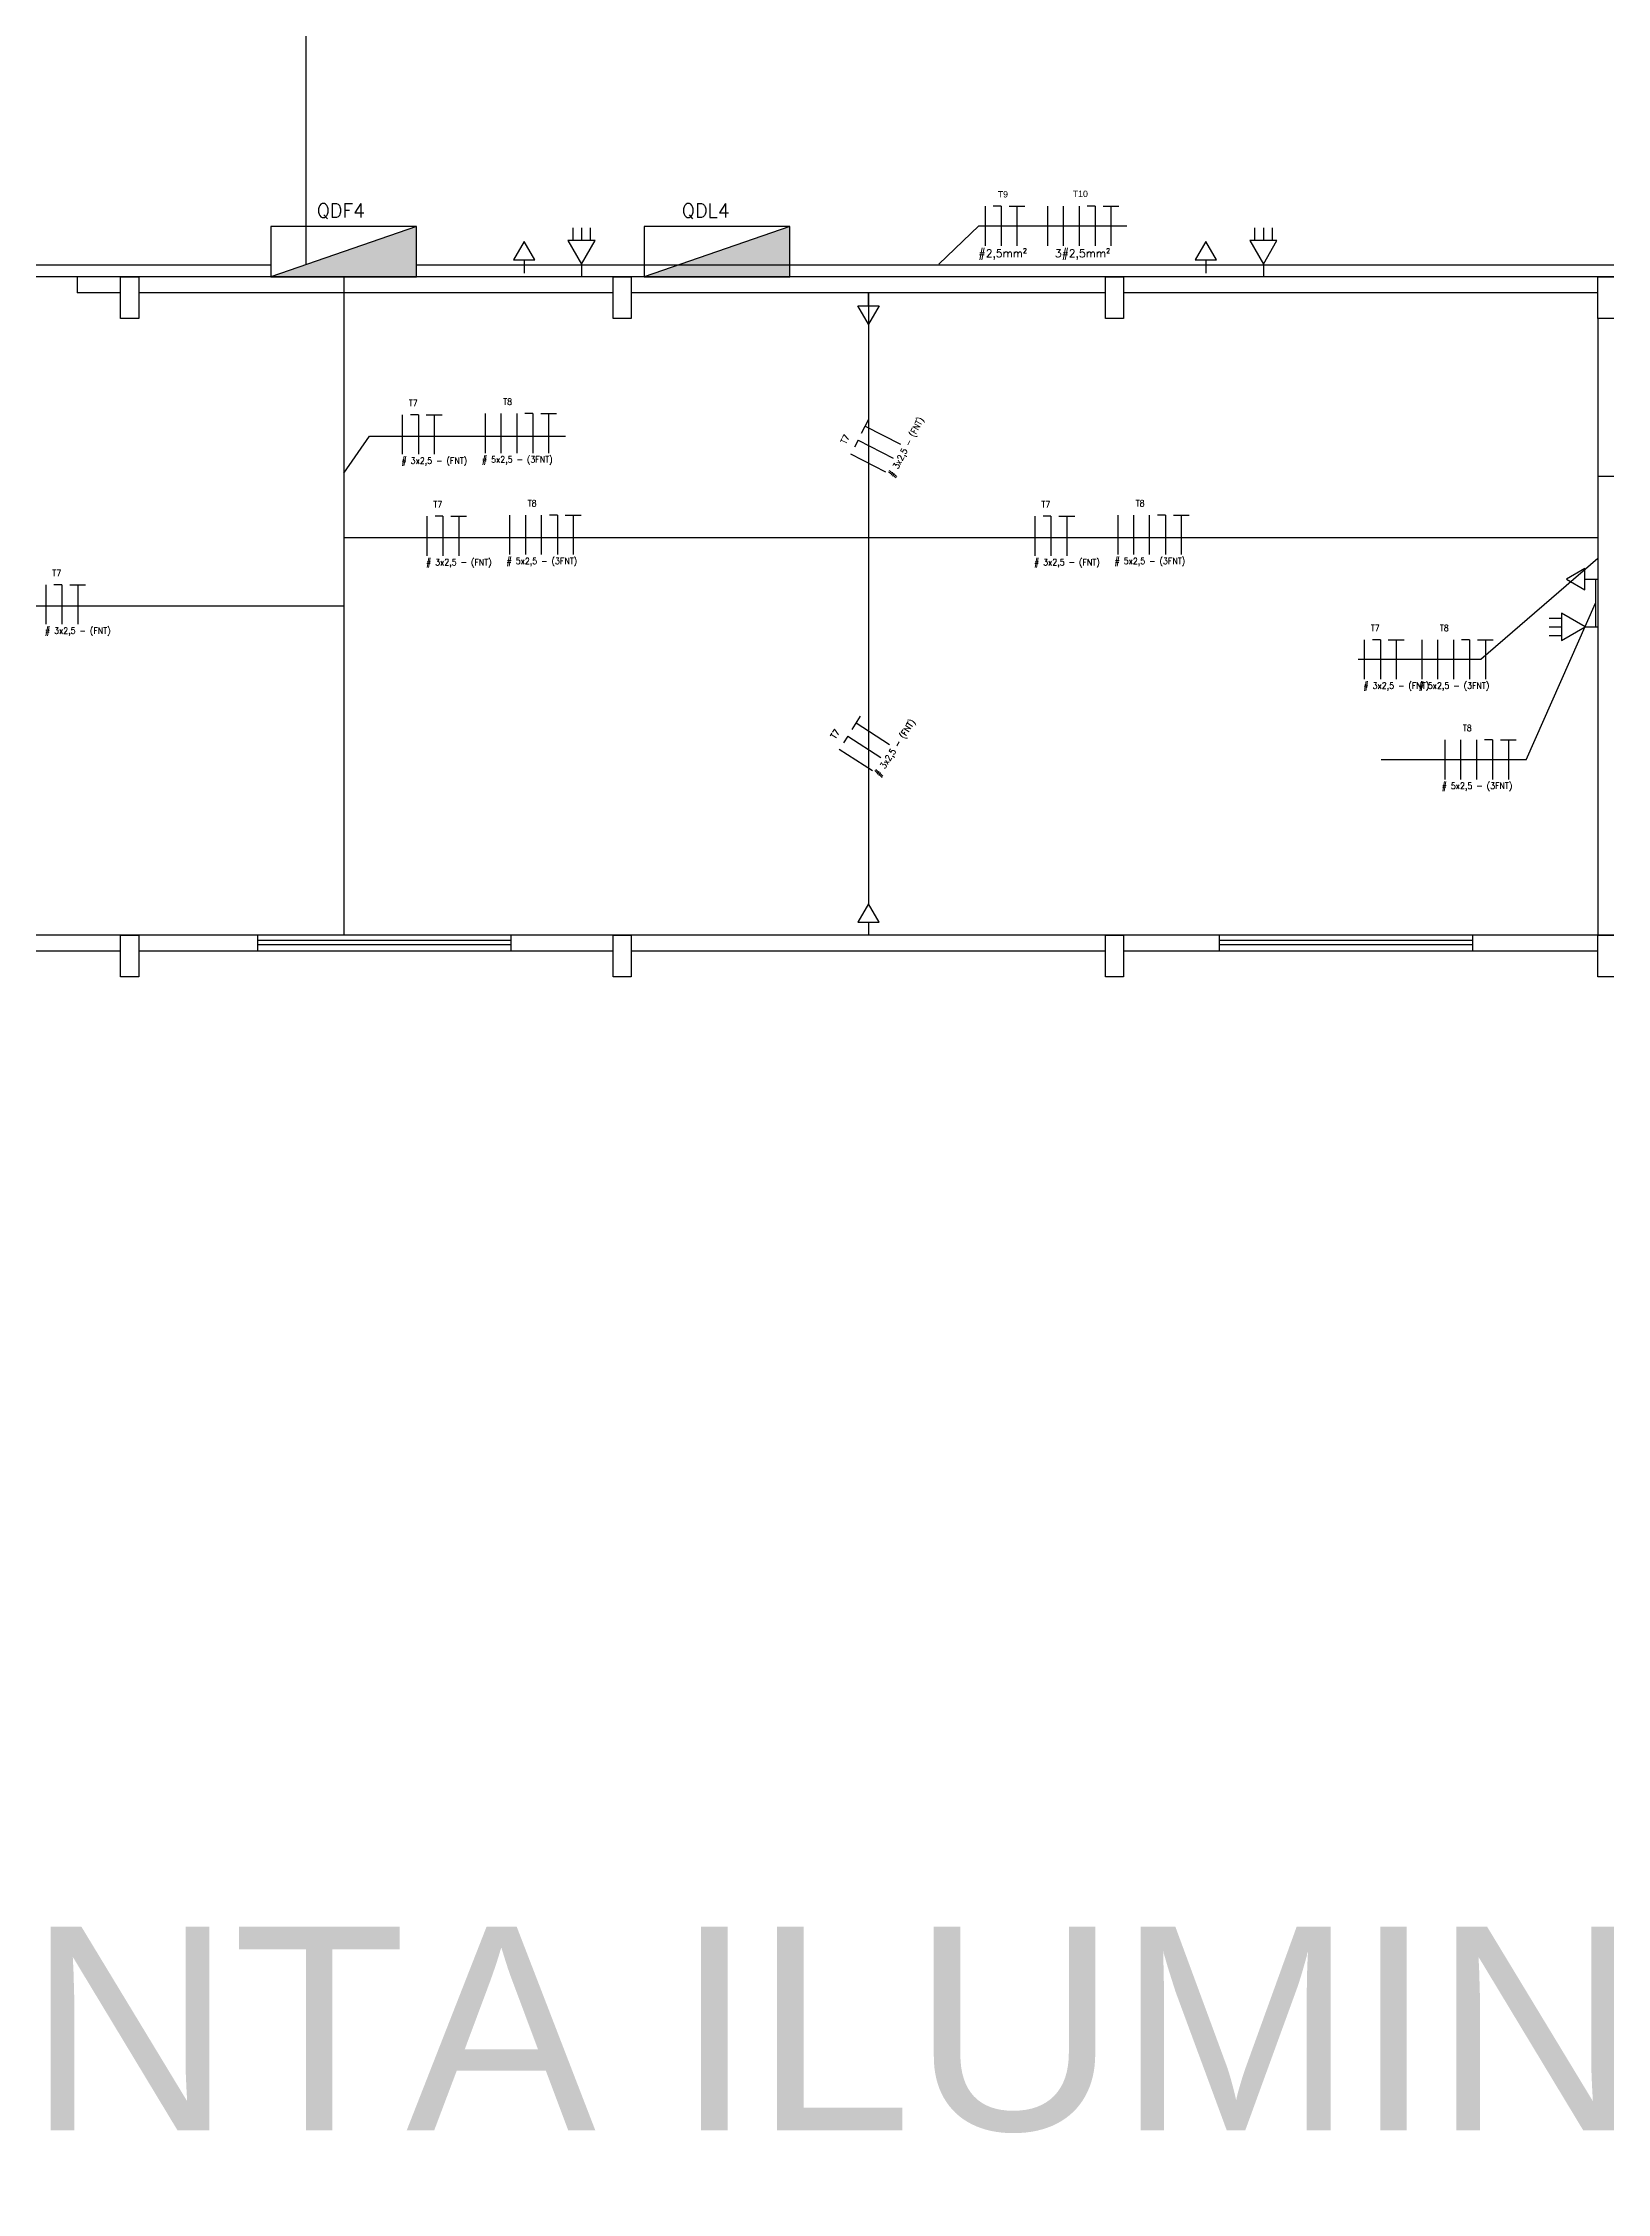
# Model space of a CAD drawing. Extents: x 103 to 641, y -58 to 322.
# Drawn here: x 374.24 to 394.03, y 63.74 to 90.93 of the extents above; entities that cross this region are included whole.
import ezdxf

# ---------------------------------------------------------------- set-up
doc = ezdxf.new("R2010")
doc.units = 0
doc.header["$MEASUREMENT"] = 0
for name, color, linetype in [('_ARQ', 5, 'Continuous'), ('_ARQ-TEXTO', 4, 'Continuous'), ('_COTAS', 4, 'Continuous'), ('_ELT-PONTO', 2, 'Continuous'), ('_ELT-PONTO-TEXTO', 4, 'Continuous'), ('_ELT_ELETRODUTOS', 6, 'Continuous'), ('ELET_FIAÇÃO', 1, 'Continuous')]:
    doc.layers.add(name, color=color, linetype=linetype)
doc.styles.add('textstyle3', font='romans')
doc.styles.add('textstyle4', font='arial.ttf')
doc.styles.add('textstyle6', font='Standard')

# ---------------------------------------------------------------- blocks, each defined once
blk = doc.blocks.new('TOM_Trif_Baixa')
at = {"layer": '_ELT-PONTO'}
for p, q in [((-0.619, 0.111), (-0.459, 0.111)), ((-0.619, 0), (-0.459, 0)), ((-0.16, 0), (0, 0)), ((-0.619, -0.111), (-0.459, -0.111))]:
    blk.add_line(p, q, dxfattribs=at)
blk.add_lwpolyline([(-0.16, 0), (-0.459, 0.172), (-0.459, -0.172)], close=True, dxfattribs=at)
blk = doc.blocks.new('TOM_Monof_baixa')
at = {"layer": '_ELT-PONTO'}
for p, q in [((0.166, 0), (0, 0)), ((0.399, 0), (0.166, 0.135)), ((0.166, 0.135), (0.166, -0.135)), ((0.166, -0.135), (0.399, 0))]:
    blk.add_line(p, q, dxfattribs=at)
blk = doc.blocks.new('FIACAO_LAMP_FNT')
at = {"layer": 'ELET_FIAÇÃO', "color": 4, "linetype": 'Continuous'}
for p, q in [((0, -0.25), (0, 0.25)), ((0.2, 0.25), (0.1, 0.25)), ((0.2, 0.25), (0.2, -0.25)), ((0.3, 0.25), (0.5, 0.25)), ((0.4, 0.25), (0.4, -0.25))]:
    blk.add_line(p, q, dxfattribs=at)
at = {"layer": 'ELET_FIAÇÃO', "color": 4, "linetype": 'Continuous', "style": 'textstyle4'}
for tag, p in [('C', (0.079, 0.36)), ('B', (-0.014, -0.37))]:
    blk.add_attdef(tag, p, '', height=0.08, dxfattribs=at)
blk = doc.blocks.new('FIACAO_LAMP_ELETRO_3FNT')
at = {"layer": 'ELET_FIAÇÃO', "color": 4, "linetype": 'Continuous'}
for p, q in [((0, -0.25), (0, 0.25)), ((0.2, -0.25), (0.2, 0.25)), ((0.4, -0.25), (0.4, 0.25)), ((0.6, 0.25), (0.5, 0.25)), ((0.6, 0.25), (0.6, -0.25)), ((0.7, 0.25), (0.9, 0.25)), ((0.8, 0.25), (0.8, -0.25))]:
    blk.add_line(p, q, dxfattribs=at)
at = {"layer": 'ELET_FIAÇÃO', "color": 4, "linetype": 'Continuous', "style": 'textstyle4'}
for tag, p in [('C', (0.224, 0.36)), ('B', (-0.043, -0.37))]:
    blk.add_attdef(tag, p, '', height=0.08, dxfattribs=at)

msp = doc.modelspace()

# ---------------------------------------------------------------- hatches: boundary and pattern name
at = {"layer": '_ELT-PONTO', "linetype": 'Continuous', "transparency": 33554687}
for points in [[(378.969, 87.972), (378.969, 88.608), (377.128, 87.972)], [(383.69, 87.972), (383.69, 88.608), (381.849, 87.972)]]:
    msp.add_hatch(color=256, dxfattribs=at).paths.add_polyline_path(points, flags=0)

# ---------------------------------------------------------------- linework, layer by layer
at = {"layer": '_ARQ'}
for p, q in [((400.141, 87.972), (356.768, 87.972)), ((375.226, 87.772), (374.678, 87.772)), ((381.456, 87.772), (375.456, 87.772)), ((387.685, 87.772), (381.685, 87.772)), ((393.914, 87.772), (387.914, 87.772)), ((409.943, 79.647), (356.768, 79.647)), ((375.226, 79.447), (369.226, 79.447)), ((381.456, 79.447), (375.456, 79.447)), ((376.962, 79.447), (376.962, 79.65)), ((376.962, 79.585), (380.159, 79.585)), ((376.962, 79.532), (380.159, 79.532)), ((380.162, 79.65), (380.162, 79.447)), ((387.685, 79.447), (381.685, 79.447)), ((393.914, 79.447), (387.914, 79.447)), ((389.126, 79.447), (389.126, 79.65)), ((389.126, 79.585), (392.323, 79.585)), ((389.126, 79.532), (392.323, 79.532)), ((392.326, 79.65), (392.326, 79.447))]:
    msp.add_line(p, q, dxfattribs=at)
at = {"layer": '_ARQ', "linetype": 'Continuous'}
for p, q in [((374.678, 87.972), (374.678, 87.772)), ((393.914, 87.447), (393.914, 79.647)), ((394.143, 85.447), (393.914, 85.447))]:
    msp.add_line(p, q, dxfattribs=at)
at = {"layer": '_ARQ'}
for points in [[(375.456, 87.972), (375.456, 87.447), (375.226, 87.447), (375.226, 87.972)], [(381.685, 87.972), (381.685, 87.447), (381.456, 87.447), (381.456, 87.972)], [(387.914, 87.972), (387.914, 87.447), (387.685, 87.447), (387.685, 87.972)], [(394.143, 87.972), (394.143, 87.447), (393.914, 87.447), (393.914, 87.972)], [(375.456, 79.647), (375.456, 79.123), (375.226, 79.123), (375.226, 79.647)], [(381.685, 79.647), (381.685, 79.123), (381.456, 79.123), (381.456, 79.647)], [(387.914, 79.647), (387.914, 79.123), (387.685, 79.123), (387.685, 79.647)], [(394.143, 79.647), (394.143, 79.123), (393.914, 79.123), (393.914, 79.647)]]:
    msp.add_lwpolyline(points, close=True, dxfattribs=at)
at = {"layer": '_ELT-PONTO', "linetype": 'Continuous'}
for p, q in [((378.969, 88.608), (377.128, 87.972)), ((383.69, 88.608), (381.849, 87.972))]:
    msp.add_line(p, q, dxfattribs=at)
for points in [[(378.969, 87.972), (378.969, 88.608), (377.128, 88.608), (377.128, 87.972)], [(383.69, 87.972), (383.69, 88.608), (381.849, 88.608), (381.849, 87.972)]]:
    msp.add_lwpolyline(points, close=True, dxfattribs=at)
at = {"layer": '_ELT_ELETRODUTOS', "linetype": 'Continuous'}
for p, q in [((377.574, 88.125), (377.574, 126.294)), ((356.93, 88.125), (377.128, 88.125)), ((378.969, 88.125), (400.017, 88.125)), ((378.049, 87.972), (378.049, 79.647)), ((384.685, 87.772), (384.685, 80.046)), ((378.049, 85.489), (378.377, 85.959)), ((378.377, 85.959), (380.856, 85.959)), ((378.049, 84.675), (391.065, 84.675)), ((391.065, 84.675), (393.914, 84.675)), ((393.914, 84.675), (393.914, 84.148)), ((393.914, 84.411), (392.433, 83.134)), ((393.883, 84.148), (393.883, 83.549)), ((378.049, 83.809), (365.258, 83.809)), ((393.004, 81.867), (393.883, 83.848)), ((392.433, 83.134), (390.882, 83.134)), ((393.004, 81.867), (391.173, 81.867))]:
    msp.add_line(p, q, dxfattribs=at)
at = {"layer": 'ELET_FIAÇÃO', "color": 4, "linetype": 'Continuous'}
for p, q in [((386.165, 88.367), (386.165, 88.867)), ((386.365, 88.867), (386.265, 88.867)), ((386.365, 88.867), (386.365, 88.367)), ((386.465, 88.867), (386.665, 88.867)), ((386.565, 88.867), (386.565, 88.367)), ((386.954, 88.367), (386.954, 88.867)), ((387.154, 88.367), (387.154, 88.867)), ((387.354, 88.367), (387.354, 88.867)), ((387.554, 88.867), (387.454, 88.867)), ((387.554, 88.867), (387.554, 88.367)), ((387.654, 88.867), (387.854, 88.867)), ((387.754, 88.867), (387.754, 88.367))]:
    msp.add_line(p, q, dxfattribs=at)
at = {"layer": 'ELET_FIAÇÃO', "color": 7, "linetype": 'Continuous'}
for points in [[(386.082, 88.617), (385.576, 88.135)], [(386.082, 88.617), (387.953, 88.617)]]:
    msp.add_lwpolyline(points, dxfattribs=at)

# ---------------------------------------------------------------- block references
at = {"layer": '_COTAS', "linetype": 'Continuous'}
for name, p, rotation in [('TOM_Monof_baixa', (380.331, 88.021), 89.99999999999999), ('TOM_Trif_Baixa', (381.056, 87.972), 270), ('TOM_Monof_baixa', (388.956, 88.021), 89.99999999999999), ('TOM_Trif_Baixa', (389.682, 87.972), 270), ('TOM_Monof_baixa', (393.914, 84.149), 180), ('TOM_Monof_baixa', (384.685, 79.647), 89.99999999999999)]:
    msp.add_blockref(name, p, dxfattribs=dict(at, rotation=rotation))
at = {"layer": '_COTAS', "linetype": 'Continuous', "xscale": -1, "rotation": 90}
msp.add_blockref('TOM_Monof_baixa', (384.685, 87.772), dxfattribs=at)
at = {"layer": '_COTAS', "linetype": 'Continuous'}
msp.add_blockref('TOM_Trif_Baixa', (393.914, 83.547), dxfattribs=at)
at = {"layer": '_ELT_ELETRODUTOS', "linetype": 'Continuous'}
ref = msp.add_blockref('FIACAO_LAMP_FNT', (378.793, 85.979), dxfattribs=at)
ref.add_attrib('B', '# 3x2,5 - (FNT)', (378.78, 85.609), dxfattribs={"layer": 'ELET_FIAÇÃO', "color": 4, "linetype": 'Continuous', "height": 0.08, "style": 'textstyle6'})
ref.add_attrib('C', 'T7', (378.872, 86.339), dxfattribs={"layer": 'ELET_FIAÇÃO', "color": 4, "linetype": 'Continuous', "height": 0.08, "style": 'textstyle6'})
ref = msp.add_blockref('FIACAO_LAMP_ELETRO_3FNT', (379.841, 85.994), dxfattribs=at)
ref.add_attrib('C', 'T8', (380.065, 86.354), dxfattribs={"layer": 'ELET_FIAÇÃO', "color": 4, "linetype": 'Continuous', "height": 0.08, "style": 'textstyle6'})
ref.add_attrib('B', '# 5x2,5 - (3FNT)', (379.798, 85.624), dxfattribs={"layer": 'ELET_FIAÇÃO', "color": 4, "linetype": 'Continuous', "height": 0.08, "style": 'textstyle6'})
ref = msp.add_blockref('FIACAO_LAMP_FNT', (384.685, 85.616), dxfattribs=dict(at, rotation=62.77172013188693))
ref.add_attrib('B', '# 3x2,5 - (FNT)', (385.008, 85.434), dxfattribs={"layer": 'ELET_FIAÇÃO', "color": 4, "linetype": 'Continuous', "height": 0.08, "rotation": 62.7717, "style": 'textstyle6'})
ref.add_attrib('C', 'T7', (384.401, 85.851), dxfattribs={"layer": 'ELET_FIAÇÃO', "color": 4, "linetype": 'Continuous', "height": 0.08, "rotation": 62.7717, "style": 'textstyle6'})
ref = msp.add_blockref('FIACAO_LAMP_FNT', (379.104, 84.695), dxfattribs=at)
ref.add_attrib('B', '# 3x2,5 - (FNT)', (379.09, 84.325), dxfattribs={"layer": 'ELET_FIAÇÃO', "color": 4, "linetype": 'Continuous', "height": 0.08, "style": 'textstyle6'})
ref.add_attrib('C', 'T7', (379.183, 85.055), dxfattribs={"layer": 'ELET_FIAÇÃO', "color": 4, "linetype": 'Continuous', "height": 0.08, "style": 'textstyle6'})
ref = msp.add_blockref('FIACAO_LAMP_ELETRO_3FNT', (380.152, 84.71), dxfattribs=at)
ref.add_attrib('C', 'T8', (380.376, 85.07), dxfattribs={"layer": 'ELET_FIAÇÃO', "color": 4, "linetype": 'Continuous', "height": 0.08, "style": 'textstyle6'})
ref.add_attrib('B', '# 5x2,5 - (3FNT)', (380.109, 84.34), dxfattribs={"layer": 'ELET_FIAÇÃO', "color": 4, "linetype": 'Continuous', "height": 0.08, "style": 'textstyle6'})
ref = msp.add_blockref('FIACAO_LAMP_FNT', (386.795, 84.695), dxfattribs=at)
ref.add_attrib('B', '# 3x2,5 - (FNT)', (386.781, 84.325), dxfattribs={"layer": 'ELET_FIAÇÃO', "color": 4, "linetype": 'Continuous', "height": 0.08, "style": 'textstyle6'})
ref.add_attrib('C', 'T7', (386.874, 85.055), dxfattribs={"layer": 'ELET_FIAÇÃO', "color": 4, "linetype": 'Continuous', "height": 0.08, "style": 'textstyle6'})
ref = msp.add_blockref('FIACAO_LAMP_ELETRO_3FNT', (387.843, 84.71), dxfattribs=at)
ref.add_attrib('C', 'T8', (388.067, 85.07), dxfattribs={"layer": 'ELET_FIAÇÃO', "color": 4, "linetype": 'Continuous', "height": 0.08, "style": 'textstyle6'})
ref.add_attrib('B', '# 5x2,5 - (3FNT)', (387.8, 84.34), dxfattribs={"layer": 'ELET_FIAÇÃO', "color": 4, "linetype": 'Continuous', "height": 0.08, "style": 'textstyle6'})
ref = msp.add_blockref('FIACAO_LAMP_FNT', (374.284, 83.829), dxfattribs=at)
ref.add_attrib('B', '# 3x2,5 - (FNT)', (374.27, 83.459), dxfattribs={"layer": 'ELET_FIAÇÃO', "color": 4, "linetype": 'Continuous', "height": 0.08, "style": 'textstyle6'})
ref.add_attrib('C', 'T7', (374.363, 84.189), dxfattribs={"layer": 'ELET_FIAÇÃO', "color": 4, "linetype": 'Continuous', "height": 0.08, "style": 'textstyle6'})
ref = msp.add_blockref('FIACAO_LAMP_FNT', (390.962, 83.134), dxfattribs=at)
ref.add_attrib('B', '# 3x2,5 - (FNT)', (390.948, 82.764), dxfattribs={"layer": 'ELET_FIAÇÃO', "color": 4, "linetype": 'Continuous', "height": 0.08, "style": 'textstyle6'})
ref.add_attrib('C', 'T7', (391.041, 83.494), dxfattribs={"layer": 'ELET_FIAÇÃO', "color": 4, "linetype": 'Continuous', "height": 0.08, "style": 'textstyle6'})
ref = msp.add_blockref('FIACAO_LAMP_ELETRO_3FNT', (391.69, 83.134), dxfattribs=at)
ref.add_attrib('C', 'T8', (391.914, 83.494), dxfattribs={"layer": 'ELET_FIAÇÃO', "color": 4, "linetype": 'Continuous', "height": 0.08, "style": 'textstyle6'})
ref.add_attrib('B', '# 5x2,5 - (3FNT)', (391.647, 82.764), dxfattribs={"layer": 'ELET_FIAÇÃO', "color": 4, "linetype": 'Continuous', "height": 0.08, "style": 'textstyle6'})
ref = msp.add_blockref('FIACAO_LAMP_FNT', (384.526, 81.861), dxfattribs=dict(at, rotation=57.14201556170493))
ref.add_attrib('B', '# 3x2,5 - (FNT)', (384.83, 81.648), dxfattribs={"layer": 'ELET_FIAÇÃO', "color": 4, "linetype": 'Continuous', "height": 0.08, "rotation": 57.142, "style": 'textstyle6'})
ref.add_attrib('C', 'T7', (384.267, 82.122), dxfattribs={"layer": 'ELET_FIAÇÃO', "color": 4, "linetype": 'Continuous', "height": 0.08, "rotation": 57.142, "style": 'textstyle6'})
ref = msp.add_blockref('FIACAO_LAMP_ELETRO_3FNT', (391.981, 81.867), dxfattribs=at)
ref.add_attrib('C', 'T8', (392.205, 82.227), dxfattribs={"layer": 'ELET_FIAÇÃO', "color": 4, "linetype": 'Continuous', "height": 0.08, "style": 'textstyle6'})
ref.add_attrib('B', '# 5x2,5 - (3FNT)', (391.938, 81.497), dxfattribs={"layer": 'ELET_FIAÇÃO', "color": 4, "linetype": 'Continuous', "height": 0.08, "style": 'textstyle6'})

# ---------------------------------------------------------------- texts
at = {"layer": '_ARQ-TEXTO', "linetype": 'Continuous', "insert": (367.249, 67.11), "char_height": 2.57438, "width": 44.48312, "attachment_point": 1, "style": 'textstyle4'}
msp.add_mtext('PLANTA ILUMINAÇÃO', dxfattribs=at)
at = {"layer": '_ELT-PONTO-TEXTO', "style": 'textstyle3'}
for s, height, p in [('QDF4', 0.176, (377.707, 88.725)), ('QDL4', 0.176, (382.326, 88.725)), ('#2,5mm²', 0.1, (386.079, 88.221)), ('3#2,5mm²', 0.1, (387.045, 88.221))]:
    msp.add_text(s, height=height, dxfattribs=at).set_placement(p)
at = {"layer": 'ELET_FIAÇÃO', "color": 4, "linetype": 'Continuous', "style": 'textstyle4'}
for tag, p in [('T9', (386.321, 88.977)), ('T10', (387.27, 88.983))]:
    msp.add_attdef(tag, p, '', height=0.08, dxfattribs=at)

doc.saveas('drawing.dxf')
